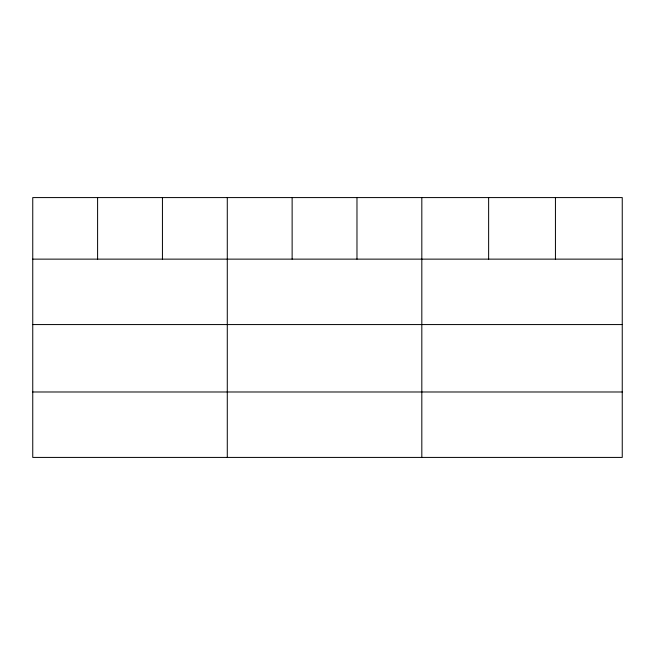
<?xml version="1.0" encoding="UTF-8"?>
<svg xmlns="http://www.w3.org/2000/svg" width="655" height="655" viewBox="0 0 655 655"><rect width="100%" height="100%" fill="white"/><g stroke="black" fill="none" stroke-linecap="round" stroke-linejoin="round"><path stroke-width="0.98" d="M622.25 324.569L622.25 197.581L32.75 197.581L32.75 457.419L622.25 457.419L622.25 324.569L32.75 324.569M32.75 259.134L622.25 259.134M32.75 391.985L622.25 391.985M555.44 197.581L555.44 259.134M488.63 197.581L488.63 259.134M421.82 197.581L421.82 457.419M356.975 197.581L356.975 259.134M292.13 197.581L292.13 259.134M227.285 197.581L227.285 457.419M162.44 197.581L162.44 259.134M97.595 197.581L97.595 259.134"/></g></svg>
